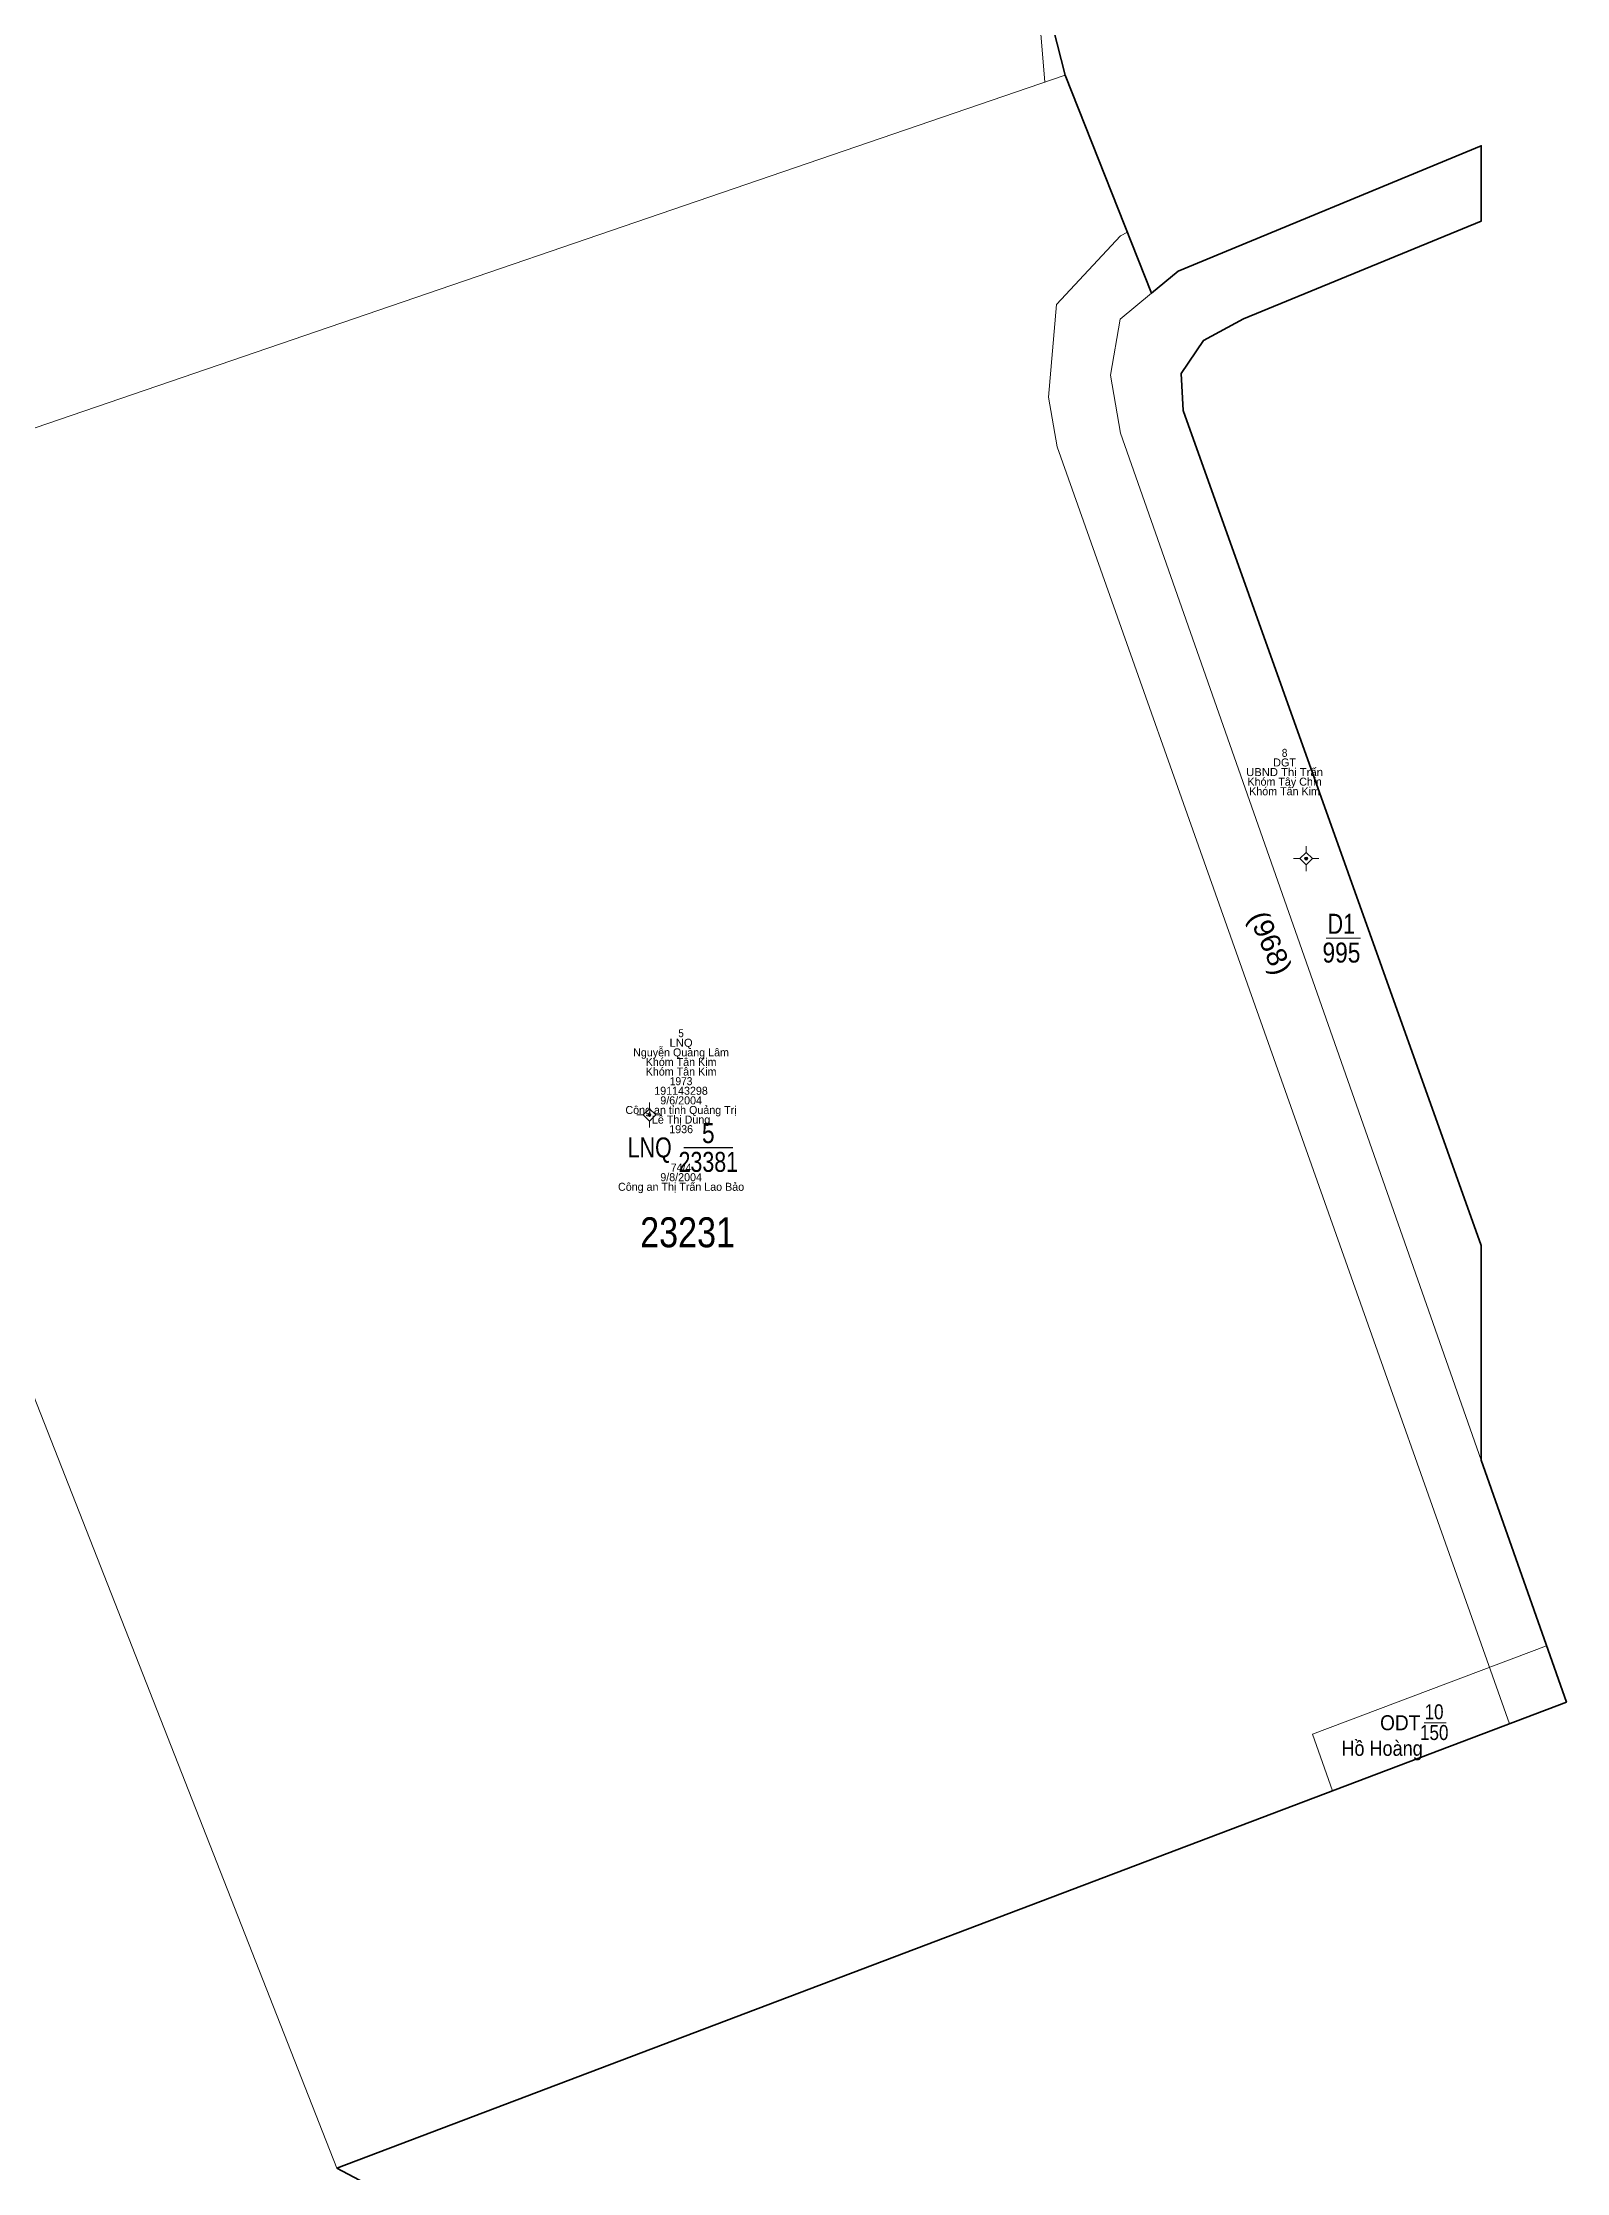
# Model space of a CAD drawing. Header units: metres. Extents: x 535042 to 535574, y 1836400 to 1837100.
# Drawn here: x 535356.2 to 535508.5, y 1836533.4 to 1836746.3 of the extents above; entities that cross this region are included whole.
import ezdxf
from ezdxf.enums import TextEntityAlignment as Align

# ---------------------------------------------------------------- set-up
doc = ezdxf.new("R2010")
doc.units = ezdxf.units.M
doc.header["$LTSCALE"] = 0.32
doc.linetypes.add('MEDIUM_DASHED', pattern=[4.5, 3, -1.5])
for name, color, linetype, lineweight in [('10', 7, 'Continuous', 13), ('11', 7, 'Continuous', 13), ('13', 7, 'Continuous', 25), ('23', 7, 'Continuous', 13), ('25', 7, 'MEDIUM_DASHED', 13), ('36', 7, 'Continuous', 13), ('50', 7, 'Continuous', 13), ('54', 7, 'Continuous', 35)]:
    doc.layers.add(name, color=color, linetype=linetype, lineweight=lineweight)
doc.layers.add('12', color=7, linetype='Continuous')
doc.layers.add('15', color=7, linetype='Continuous')

msp = doc.modelspace()

# ---------------------------------------------------------------- hatches: boundary and pattern name
at = {"layer": '11'}
for points in [[(535482.6498, 1836664.74, 1), (535482.3498, 1836664.74, 1)], [(535417.0098, 1836639.12, 1), (535416.7098, 1836639.12, 1)]]:
    msp.add_hatch(color=256, dxfattribs=at).paths.add_polyline_path(points)

# ---------------------------------------------------------------- linework, layer by layer
at = {"layer": '10'}
for p, q in [((535458.41, 1836743.1), (535445.05, 1836795.12)), ((535458.41, 1836743.1), (535321.81, 1836696.29)), ((535467.05, 1836721.29), (535458.41, 1836743.1)), ((535321.81, 1836696.29), (535385.62, 1836533.8)), ((535483.14, 1836577.18), (535506.52, 1836586.04)), ((535385.62, 1836533.8), (535508.51, 1836580.38)), ((535414.24, 1836518.67), (535385.62, 1836533.8))]:
    msp.add_line(p, q, dxfattribs=at)
for points in [[(535467.05, 1836721.29), (535469.7, 1836723.5), (535500, 1836736.02)], [(535500, 1836728.49), (535476.25, 1836718.72), (535472.24, 1836716.55), (535470.02, 1836713.25), (535470.19, 1836709.56), (535500, 1836626.05)], [(535467.05, 1836721.29), (535463.91, 1836718.68), (535462.93, 1836713.09), (535463.94, 1836707.3)], [(535508.51, 1836580.38), (535500, 1836604.61), (535463.94, 1836707.3)]]:
    msp.add_lwpolyline(points, dxfattribs=at)
at = {"layer": '11'}
for p, q in [((535482.5, 1836665.99), (535482.5, 1836665.36)), ((535481.88, 1836664.74), (535481.25, 1836664.74)), ((535482.5, 1836664.12), (535482.5, 1836663.49)), ((535483.75, 1836664.74), (535483.12, 1836664.74)), ((535416.86, 1836640.37), (535416.86, 1836639.74)), ((535416.24, 1836639.12), (535415.61, 1836639.12)), ((535416.86, 1836638.5), (535416.86, 1836637.87)), ((535418.11, 1836639.12), (535417.48, 1836639.12))]:
    msp.add_line(p, q, dxfattribs=at)
for points in [[(535482.5, 1836665.36), (535481.88, 1836664.74), (535482.5, 1836664.12), (535483.12, 1836664.74)], [(535416.86, 1836639.74), (535416.24, 1836639.12), (535416.86, 1836638.5), (535417.48, 1836639.12)]]:
    msp.add_lwpolyline(points, close=True, dxfattribs=at)
for centre in [(535482.4998, 1836664.74), (535416.8598, 1836639.12)]:
    msp.add_circle(centre, 0.15, dxfattribs=at)
at = {"layer": '13', "lineweight": 13}
msp.add_line((535484.5, 1836656.8), (535487.94, 1836656.8), dxfattribs=at)
at = {"layer": '13'}
msp.add_line((535420.29, 1836635.86), (535425.19, 1836635.86), dxfattribs=at)
at = {"layer": '23'}
msp.add_line((535485.13, 1836571.52), (535483.14, 1836577.18), dxfattribs=at)
for points in [[(535467.05, 1836721.29), (535469.7, 1836723.5), (535500, 1836736.02)], [(535500, 1836728.49), (535476.25, 1836718.72), (535472.24, 1836716.55), (535470.02, 1836713.25), (535470.19, 1836709.56), (535500, 1836626.05)], [(535467.05, 1836721.29), (535463.91, 1836718.68), (535462.93, 1836713.09), (535463.94, 1836707.3)], [(535508.51, 1836580.38), (535500, 1836604.61), (535463.94, 1836707.3)]]:
    msp.add_lwpolyline(points, dxfattribs=at)
at = {"layer": '25'}
for p, q in [((535500, 1836736.02), (535500, 1836728.49)), ((535500, 1836626.05), (535500, 1836604.61))]:
    msp.add_line(p, q, dxfattribs=at)
at = {"layer": '36'}
for p, q in [((535435.95, 1836978.05), (535456.39, 1836742.41)), ((535494.28, 1836578.34), (535496.48, 1836578.34))]:
    msp.add_line(p, q, dxfattribs=at)
at = {"layer": '50'}
msp.add_lwpolyline([(535464.63, 1836727.39), (535463.95, 1836727.02), (535457.54, 1836720.16), (535456.74, 1836710.89), (535457.61, 1836705.93), (535502.82, 1836578.22)], dxfattribs=at)
at = {"layer": '54'}
for p, q in [((535458.41, 1836743.1), (535445.05, 1836795.12)), ((535467.05, 1836721.29), (535458.41, 1836743.1)), ((535470.19, 1836709.56), (535500, 1836626.05)), ((535385.62, 1836533.8), (535508.51, 1836580.38)), ((535414.24, 1836518.67), (535385.62, 1836533.8))]:
    msp.add_line(p, q, dxfattribs=at)
for points in [[(535470.19, 1836709.56), (535470.02, 1836713.25), (535472.24, 1836716.55), (535476.25, 1836718.72), (535500, 1836728.49), (535500, 1836736.02), (535469.7, 1836723.5), (535467.05, 1836721.29)], [(535508.51, 1836580.38), (535500, 1836604.61), (535500, 1836626.05)]]:
    msp.add_lwpolyline(points, dxfattribs=at)

# ---------------------------------------------------------------- texts
at = {"layer": '12', "width": 1.05}
msp.add_text('(968)', height=2, rotation=293.651, dxfattribs=at).set_placement((535478.0303, 1836655.9312), align=Align.CENTER)
at = {"layer": '13'}
for s, width, p in [('D1', 0.8, (535486.015, 1836657.23)), ('995', 0.85, (535486.025, 1836654.35)), ('5', 0.85, (535422.74, 1836636.3)), ('23381', 0.8, (535422.74, 1836633.42))]:
    msp.add_text(s, height=2, dxfattribs=dict(at, width=width)).set_placement(p, align=Align.CENTER)
at = {"layer": '13', "width": 0.8}
msp.add_text('LNQ ', height=2, dxfattribs=at).set_placement((535419.68, 1836634.86), align=Align.RIGHT)
at = {"layer": '15'}
for s, p in [('DGT', (535480.34, 1836673.96)), ('Khóm Tây Chín', (535480.345, 1836672.04)), ('Khóm Tân Kim', (535480.34, 1836671.08)), ('Nguyễn Quang Lâm', (535420.015, 1836644.97)), ('Khóm Tân Kim', (535420.02, 1836644.01)), ('Khóm Tân Kim', (535420.02, 1836643.05)), ('191143298', (535420.015, 1836641.13)), ('9/6/2004', (535420.025, 1836640.17)), ('Công an tỉnh Quảng Trị', (535420.015, 1836639.21)), ('Lê Thị Dung', (535420.02, 1836638.25)), ('1936', (535420.025, 1836637.29)), ('74/4', (535420.02, 1836633.45)), ('Công an Thị Trấn Lao Bảo', (535420.02, 1836631.53)), ('9/8/2004', (535420.025, 1836632.49))]:
    msp.add_text(s, height=0.8, dxfattribs=at).set_placement(p, align=Align.CENTER)
for s, width, p in [('8', 0.95, (535480.345, 1836674.92)), ('UBND Thị Trấn', 1.05, (535480.34, 1836673)), ('LNQ', 1.05, (535420.02, 1836645.93)), ('5', 0.9, (535420.02, 1836646.89)), ('1973', 0.95, (535420.02, 1836642.09))]:
    msp.add_text(s, height=0.8, dxfattribs=dict(at, width=width)).set_placement(p, align=Align.CENTER)
at = {"layer": '36'}
for s, height, width, p in [('23231', 3, 0.85, (535425.41, 1836625.88)), ('ODT', 1.5, 0.95, (535493.91, 1836577.59)), ('10', 1.5, 0.85, (535496.23, 1836578.68)), ('Hồ Hoàng', 1.5, 0.9, (535494.15, 1836575.03)), ('150', 1.5, 0.85, (535496.72, 1836576.61))]:
    msp.add_text(s, height=height, dxfattribs=dict(at, width=width)).set_placement(p, align=Align.RIGHT)

doc.saveas('drawing.dxf')
